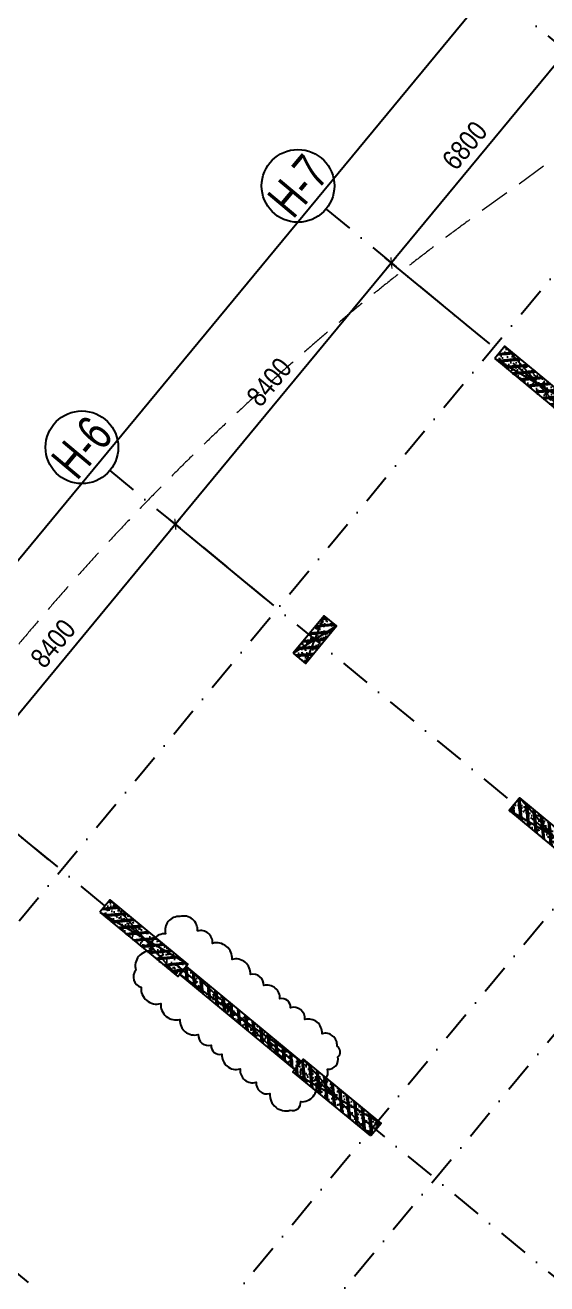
# Model space of a CAD drawing. Header units: millimetres. Extents: x -185400 to -147, y -14070 to 168686.
# Drawn here: x -103383 to -90474, y 94171 to 125354 of the extents above; entities that cross this region are included whole.
import ezdxf
from ezdxf.enums import TextEntityAlignment as Align

# ---------------------------------------------------------------- set-up
doc = ezdxf.new("R2010")
doc.units = ezdxf.units.MM
doc.header["$LTSCALE"] = 300
doc.header["$MEASUREMENT"] = 0
doc.set_wipeout_variables(frame=1)
doc.linetypes.add('DASHDOT', pattern=[1, 0.5, -0.25, 0, -0.25])
doc.linetypes.add('HIDDEN', pattern=[0.375, 0.25, -0.125])
doc.layers.add('#220929_Dieu chinh', color=4, linetype='Continuous', plot=False)
for name, color, linetype in [('KC-Betong', 6, 'Continuous'), ('KT-Kich thuoc', 9, 'Continuous'), ('KT-Luoi truc South Tower', 8, 'DASHDOT'), ('ST_MBDV Cot vach 220805$0$AUDIT_I_220805193045-1', 50, 'Continuous')]:
    doc.layers.add(name, color=color, linetype=linetype)
doc.layers.add('KT-Chi gioi XD', color=7, linetype='HIDDEN', true_color=0x0066cc)
doc.styles.add('Arial Narrow', font='ARIALN.TTF')
doc.styles.add('ST_MBDV Cot vach 220805$0$HBA-Text', font='GOTHIC.TTF')
doc.dimstyles.new('ccu12-200', dxfattribs={"dimscale": 200, "dimtxt": 2.5, "dimasz": 1, "dimexe": 1, "dimexo": 2, "dimgap": 1, "dimtad": 1, "dimdec": 0, "dimdsep": 46, "dimtxsty": 'Arial Narrow', "dimblk": 'ARCHTICK', "dimcen": -1, "dimdle": 1, "dimclrd": 256, "dimclre": 256, "dimclrt": 3, "dimadec": 0, "dimazin": 2, "dimtfac": 0.1, "dimtdec": 0, "dimtmove": 0, "dimatfit": 1, "dimldrblk": 'ARCHTICK', "dimfxl": 1, "dimtvp": 0.833333, "dimtolj": 1, "dimtzin": 12, "dimarcsym": 0})

# ---------------------------------------------------------------- blocks, each defined once
blk = doc.blocks.new('_ARCHTICK')
at = {"color": 0, "linetype": 'ByBlock', "const_width": 0.15}
blk.add_lwpolyline([(-0.5, -0.5), (0.5, 0.5)], dxfattribs=at)
blk = doc.blocks.new('*D69')
at = {"layer": 'Defpoints', "color": 0, "transparency": 16777216}
for p in [(-87461, 122618, 0), (-94319, 119462), (-91791, 117374, 0)]:
    blk.add_point(p, dxfattribs=at)
at = {"layer": 'KT-Kich thuoc', "lineweight": -2, "transparency": 16777216}
for p, q in [((-89861, 124859), (-94446, 119308)), ((-87769, 122872), (-90143, 124832)), ((-92099, 117629), (-94473, 119589))]:
    blk.add_line(p, q, dxfattribs=at)
at = {"layer": 'KT-Kich thuoc', "lineweight": -2, "transparency": 16777216, "xscale": 200, "yscale": 200, "zscale": 200}
for p, rotation in [((-89989, 124705), 50.44882678931273), ((-94319, 119462), 230.4488267893127)]:
    blk.add_blockref('_ARCHTICK', p, dxfattribs=dict(at, rotation=rotation))
at = {"layer": 'KT-Kich thuoc', "color": 3, "transparency": 16777216, "insert": (-92505, 122373), "char_height": 500, "attachment_point": 5, "rotation": 50.4488, "style": 'Arial Narrow'}
blk.add_mtext('\\A1;6800', dxfattribs=at)
blk = doc.blocks.new('*D70')
at = {"layer": 'Defpoints', "color": 0, "transparency": 16777216}
for p in [(-97140, 110898, 0), (-105016, 106508), (-102492, 104424, 0)]:
    blk.add_point(p, dxfattribs=at)
at = {"layer": 'KT-Kich thuoc', "lineweight": -2, "transparency": 16777216}
for p, q in [((-99540, 113139), (-105144, 106354)), ((-97448, 111152), (-99822, 113112)), ((-102801, 104678), (-105170, 106635))]:
    blk.add_line(p, q, dxfattribs=at)
at = {"layer": 'KT-Kich thuoc', "lineweight": -2, "transparency": 16777216, "xscale": 200, "yscale": 200, "zscale": 200}
for p, rotation in [((-99667, 112985), 50.44882678931273), ((-105016, 106508), 230.4488267893127)]:
    blk.add_blockref('_ARCHTICK', p, dxfattribs=dict(at, rotation=rotation))
at = {"layer": 'KT-Kich thuoc', "color": 3, "transparency": 16777216, "insert": (-102693, 110036), "char_height": 500, "attachment_point": 5, "rotation": 50.4488, "style": 'Arial Narrow'}
blk.add_mtext('\\A1;8400', dxfattribs=at)
blk = doc.blocks.new('*D71')
at = {"layer": 'Defpoints', "color": 0, "transparency": 16777216}
for p in [(-102489, 104421, 0), (-110365, 100031), (-107841, 97947, 0)]:
    blk.add_point(p, dxfattribs=at)
at = {"layer": 'KT-Kich thuoc', "lineweight": -2, "transparency": 16777216}
for p, q in [((-104889, 106662), (-110492, 99877)), ((-102797, 104675), (-105170, 106635)), ((-108149, 98201), (-110519, 100159))]:
    blk.add_line(p, q, dxfattribs=at)
at = {"layer": 'KT-Kich thuoc', "lineweight": -2, "transparency": 16777216, "xscale": 200, "yscale": 200, "zscale": 200}
for p, rotation in [((-105016, 106508), 50.44882678931273), ((-110365, 100031), 230.4488267893127)]:
    blk.add_blockref('_ARCHTICK', p, dxfattribs=dict(at, rotation=rotation))
at = {"layer": 'KT-Kich thuoc', "color": 3, "transparency": 16777216, "insert": (-108042, 103560), "char_height": 500, "attachment_point": 5, "rotation": 50.4488, "style": 'Arial Narrow'}
blk.add_mtext('\\A1;8400', dxfattribs=at)
blk = doc.blocks.new('*D66')
at = {"layer": 'Defpoints', "color": 0, "transparency": 16777216}
for p in [(-91791, 117374, 0), (-99667, 112985), (-97143, 110900, 0)]:
    blk.add_point(p, dxfattribs=at)
at = {"layer": 'KT-Kich thuoc', "lineweight": -2, "transparency": 16777216}
for p, q in [((-94191, 119616), (-99795, 112831)), ((-92099, 117629), (-94473, 119589)), ((-97452, 111155), (-99822, 113112))]:
    blk.add_line(p, q, dxfattribs=at)
at = {"layer": 'KT-Kich thuoc', "lineweight": -2, "transparency": 16777216, "xscale": 200, "yscale": 200, "zscale": 200}
for p, rotation in [((-94319, 119462), 50.44882678931273), ((-99667, 112985), 230.4488267893127)]:
    blk.add_blockref('_ARCHTICK', p, dxfattribs=dict(at, rotation=rotation))
at = {"layer": 'KT-Kich thuoc', "color": 3, "transparency": 16777216, "insert": (-97344, 116513), "char_height": 500, "attachment_point": 5, "rotation": 50.4488, "style": 'Arial Narrow'}
blk.add_mtext('\\A1;8400', dxfattribs=at)
blk = doc.blocks.new('*U18')
h = blk.add_hatch()
h.set_pattern_fill('VATLIEU04', color=250, scale=40, style=0, pattern_type=2)
h.set_pattern_definition([(50, (1550, 450), (286.904, -25.1), [30, -330]), (355, (1550, 450), (-55.5, 300.877), [24, -264]), (100.451, (1573.9, 447.9), (231.404, 275.776), [25.496, -280.457]), (46.184, (1550, 530), (426.896, -66.21), [45, -495]), (96.636, (1585.57, 524.5), (373.865, 389.65), [38.244, -420.685]), (351.184, (1550, 530), (373.865, 389.65), [36, -396]), (21, (1590, 510), (238.763, -161.048), [30, -330]), (326, (1590, 510), (97.326, 290.06), [24, -264]), (71.451, (1609.9, 496.58), (336.09, 129.012), [25.496, -280.457]), (37.5, (1550, 450), (4.864, 133.1575), [0, -260.8, 0, -268, 0, -265]), (7.5, (1550, 450), (105.228, 157.765), [0, -152.8, 0, -254.8, 0, -101]), (327.5, (1460.8, 450), (213.529, -9.022), [0, -100, 0, -312, 0, -414]), (317.5, (1420.8, 450), (233.274, 40.042), [0, -130, 0, -207.2, 0, -294]), (45, (1550, 450), (-120.208, 120.208), []), (45, (1550, 499), (-120.208, 120.208), [])])
h.paths.add_polyline_path([(-475, -475), (2025, -475), (2025, -75), (-475, -75)])
at = {"color": 6, "ltscale": 0.25}
blk.add_lwpolyline([(-475, -475), (2025, -475), (2025, -75), (-475, -75)], close=True, dxfattribs=at)
at = {"layer": 'Defpoints', "linetype": 'ByBlock', "ltscale": 30}
for p, q in [((2025, -475), (-475, -75)), ((-475, -475), (2025, -75))]:
    blk.add_line(p, q, dxfattribs=at)
blk = doc.blocks.new('*U45')
h = blk.add_hatch()
h.set_pattern_fill('VATLIEU04', color=250, scale=40, style=0, pattern_type=2)
h.set_pattern_definition([(50, (-550.3, 1250), (286.904, -25.1), [30, -330]), (355, (-550.3, 1250), (-55.5, 300.877), [24, -264]), (100.451, (-526.4, 1247.9), (231.404, 275.776), [25.496, -280.457]), (46.184, (-550.3, 1330), (426.896, -66.21), [45, -495]), (96.636, (-514.73, 1324.5), (373.865, 389.65), [38.24, -420.685]), (351.184, (-550.3, 1330), (373.86, 389.65), [36, -396]), (21, (-510.3, 1310), (238.763, -161.048), [30, -330]), (326, (-510.3, 1310), (97.326, 290.06), [24, -264]), (71.451, (-490.4, 1296.58), (336.09, 129.012), [25.496, -280.457]), (37.5, (-550.31, 1250), (4.864, 133.1575), [0, -260.8, 0, -268, 0, -265]), (7.5, (-550.31, 1250), (105.228, 157.765), [0, -152.8, 0, -254.8, 0, -101]), (327.5, (-639.51, 1250), (213.529, -9.022), [0, -100, 0, -312, 0, -414]), (317.5, (-679.5, 1250), (233.274, 40.042), [0, -130, 0, -207.2, 0, -294]), (45, (-550.31, 1250), (-120.208, 120.208), []), (45, (-550.31, 1299), (-120.208, 120.208), [])])
h.paths.add_polyline_path([(-475, -475), (-75, -475), (-75, 725), (-475, 725)])
at = {"color": 6, "ltscale": 0.25}
blk.add_lwpolyline([(-475, -475), (-75, -475), (-75, 725), (-475, 725)], close=True, dxfattribs=at)
at = {"layer": 'Defpoints', "linetype": 'ByBlock', "ltscale": 30}
for p, q in [((-75, -475), (-475, 725)), ((-475, -475), (-75, 725))]:
    blk.add_line(p, q, dxfattribs=at)
blk = doc.blocks.new('A$C757F5D6E')
at = {"layer": 'KC-Betong', "linetype": 'ByBlock', "rotation": 320.4488257820466}
for name, p in [('*U18', (-91095, 117157)), ('*U45', (-96082, 109862)), ('*U18', (-100868, 103439))]:
    blk.add_blockref(name, p, dxfattribs=at)
at = {"layer": 'KC-Betong', "linetype": 'ByBlock', "xscale": -1, "rotation": 320.4488276923595}
for p in [(-89543, 104981), (-94892, 98504)]:
    blk.add_blockref('*U18', p, dxfattribs=at)
blk = doc.blocks.new('ST_MBDV Cot vach 220805$0$GRID-SYM-flat-103')
at = {"layer": 'ST_MBDV Cot vach 220805$0$AUDIT_I_220805193045-1'}
blk.add_circle((0, 0, 0), 900, dxfattribs=at)
at = {"layer": 'ST_MBDV Cot vach 220805$0$AUDIT_I_220805193045-1', "style": 'ST_MBDV Cot vach 220805$0$HBA-Text'}
blk.add_attdef('GRID', text='', height=900, rotation=19.0471, dxfattribs=at).set_placement((0, 0, 0), align=Align.MIDDLE_CENTER)
blk = doc.blocks.new('*D57')
at = {"layer": 'Defpoints', "color": 0, "transparency": 16777216}
for p in [(-85499, 133966), (-81097, 130331), (-123887, 78516, 0)]:
    blk.add_point(p, dxfattribs=at)
at = {"layer": 'KT-Kich thuoc', "lineweight": -2, "transparency": 16777216}
for p, q in [((-128417, 81997), (-85371, 134121)), ((-81405, 130586), (-85653, 134094)), ((-124196, 78771), (-128444, 82279))]:
    blk.add_line(p, q, dxfattribs=at)
at = {"layer": 'KT-Kich thuoc', "lineweight": -2, "transparency": 16777216, "xscale": 200, "yscale": 200, "zscale": 200}
for p, rotation in [((-85499, 133966), 50.44882697620305), ((-128289, 82151), 230.4488269762031)]:
    blk.add_blockref('_ARCHTICK', p, dxfattribs=dict(at, rotation=rotation))
at = {"layer": 'KT-Kich thuoc', "color": 3, "transparency": 16777216, "insert": (-105576, 110369), "char_height": 500, "attachment_point": 5, "rotation": 50.4488, "style": 'Arial Narrow'}
blk.add_mtext('\\A1;67200', dxfattribs=at)
blk = doc.blocks.new('*U143')
h = blk.add_hatch()
h.set_pattern_fill('VATLIEU04', color=250, scale=40, style=0, pattern_type=2)
h.set_pattern_definition([(50, (2750, 300), (286.904, -25.101), [30, -330]), (355, (2750, 300), (-55.5, 300.877), [24, -264]), (100.451, (2773.9, 297.9), (231.404, 275.776), [25.496, -280.457]), (46.184, (2750, 380), (426.896, -66.208), [45, -495]), (96.636, (2785.57, 374.5), (373.865, 389.647), [38.244, -420.685]), (351.184, (2750, 380), (373.865, 389.65), [36, -396]), (21, (2790, 360), (238.763, -161.048), [30, -330]), (326, (2790, 360), (97.326, 290.06), [24, -264]), (71.451, (2809.9, 346.58), (336.09, 129.012), [25.496, -280.457]), (37.5, (2750, 300), (4.864, 133.1575), [0, -260.8, 0, -268, 0, -265]), (7.5, (2750, 300), (105.228, 157.7647), [0, -152.8, 0, -254.8, 0, -101]), (327.5, (2660.8, 300), (213.529, -9.022), [0, -100, 0, -312, 0, -414]), (317.5, (2620.8, 300), (233.274, 40.042), [0, -130, 0, -207.2, 0, -294]), (45, (2750, 300), (-120.208, 120.208), []), (45, (2750, 349), (-120.208, 120.208), [])])
h.paths.add_polyline_path([(-475, -475), (3225, -475), (3225, -225), (-475, -225)])
at = {"color": 6, "ltscale": 0.25}
blk.add_lwpolyline([(-475, -475), (3225, -475), (3225, -225), (-475, -225)], close=True, dxfattribs=at)
at = {"layer": 'Defpoints', "linetype": 'ByBlock', "ltscale": 30}
for p, q in [((3225, -475), (-475, -225)), ((-475, -475), (3225, -225))]:
    blk.add_line(p, q, dxfattribs=at)

msp = doc.modelspace()

# ---------------------------------------------------------------- linework, layer by layer
at = {"layer": 'KT-Luoi truc South Tower', "ltscale": 5}
for p, q in [((-91607.7, 126042.2), (-67870, 106438.6)), ((-95937.8, 120799), (-63888.7, 94331.6))]:
    msp.add_line(p, q, dxfattribs=at)

# ---------------------------------------------------------------- block references
at = {"layer": 'KT-Kich thuoc'}
ref = msp.add_blockref('ST_MBDV Cot vach 220805$0$GRID-SYM-flat-103', (-96631.7, 121372.1, 0), dxfattribs=at)
ref.add_attrib('GRID', 'H-7', dxfattribs={"layer": 'ST_MBDV Cot vach 220805$0$AUDIT_I_220805193045-1', "height": 900, "rotation": 50, "style": 'ST_MBDV Cot vach 220805$0$HBA-Text', "width": 0.75}).set_placement((-96631.7, 121372.1, 0), align=Align.MIDDLE_CENTER)
ref = msp.add_blockref('ST_MBDV Cot vach 220805$0$GRID-SYM-flat-103', (-101980.6, 114895.2, 0), dxfattribs=at)
ref.add_attrib('GRID', 'H-6', dxfattribs={"layer": 'ST_MBDV Cot vach 220805$0$AUDIT_I_220805193045-1', "height": 900, "rotation": 50, "style": 'ST_MBDV Cot vach 220805$0$HBA-Text', "width": 0.75}).set_placement((-101980.6, 114895.2, 0), align=Align.MIDDLE_CENTER)

# ---------------------------------------------------------------- dimensions: what is measured, and where the dimension line sits
for base, p1, p2, picture, middle in [((-94318.5, 119461.8), (-87460.9, 122617.6, 0), (-91791, 117374.4, 0), '*D69', (-92504.6, 122373.3)), ((-99667.4, 112984.9), (-91791, 117374.4, 0), (-97143.3, 110900.4, 0), '*D66', (-97344, 116513.3)), ((-105016.2, 106508.1), (-97139.8, 110897.5, 0), (-102492.1, 104423.5, 0), '*D70', (-102692.9, 110036.4)), ((-110365.1, 100031.2), (-102488.6, 104420.7, 0), (-107840.9, 97946.7, 0), '*D71', (-108041.7, 103559.5))]:
    dim = msp.add_linear_dim(base=base, p1=p1, p2=p2, angle=50.44883, dimstyle='ccu12-200', dxfattribs=at)
    dim.commit()
    dim.dimension.update_dxf_attribs({"geometry": picture, "text_midpoint": middle})

# ---------------------------------------------------------------- wipeouts: each hides what was drawn before it
msp.add_wipeout([(-96708.2, 99484.9), (-99561.1, 101840.9), (-99401.9, 102033.7), (-96549, 99677.6)]).dxf.layer = 'KC-Betong'

# ---------------------------------------------------------------- next in the draw order: linework, layer by layer
at = {"layer": '#220929_Dieu chinh', "color": 4, "elevation": 0}
msp.add_lwpolyline([(-99552.5, 103271, 0.5205671), (-99906.8, 102841.9, 0.5205671), (-100260.3, 102413.9, 0.5205671), (-100647.3, 101945.3, 0.5205671), (-100515.7, 101518.2, 0.5205671), (-100027.9, 101115.3, 0.5205671), (-99552.6, 100722.8, 0.5205671), (-99099.1, 100348.3, 0.5205671), (-98779.2, 100084.1, 0.5205671), (-98513.1, 99864.3, 0.5205671), (-98065.2, 99494.5, 0.5205671), (-97666.1, 99164.9, 0.5205671), (-97326.9, 98884.8, 0.5205671), (-96825.7, 98470.9, 0.5205671), (-96564, 98684.5, 0.5205671), (-96183.2, 99145.5, 0.5205671), (-95900.2, 99488.2, 0.5205671), (-95646.8, 99795, 0.5205671), (-95663.8, 100059.6, 0.5205671), (-96037, 100367.7, 0.5205671), (-96461.5, 100718.3, 0.5205671), (-96818, 101012.7, 0.5205671), (-97080.8, 101229.7, 0.5205671), (-97479.6, 101559.1, 0.5205671), (-97808.6, 101830.8, 0.5205671), (-98264.5, 102207.3, 0.5205671), (-98747.2, 102605.9, 0.5205671), (-99118.7, 102912.7, 0.5205671)], format="xyb", close=True, dxfattribs=at)
at = {"layer": 'KT-Chi gioi XD', "lineweight": 13, "ltscale": 10, "elevation": 0, "flags": 128}
msp.add_lwpolyline([(-29078.1, 143772.1), (-33774.2, 161645), (-36124.3, 162456.9), (-45058.2, 155685.5), (-68562, 137753.5), (-92229.5, 120645.5, 0.684877), (-61797, 6849.6), (-41426.4, 4693.7), (-2997.3, 5908.3), (-146.9, 9554.9)], format="xyb", close=True, dxfattribs=at)
at = {"layer": 'KT-Luoi truc South Tower', "ltscale": 5}
for p, q in [((-129319.6, 71931.2), (-78164.4, 133874.7)), ((-101286.6, 114322.1), (-77548.8, 94718.6)), ((-121609.1, 65563.6), (-82540.3, 112871.6)), ((-120067, 64290), (-80998.2, 111598.1)), ((-106635.5, 107845.3), (-82897.7, 88241.7)), ((-111984.3, 101368.4), (-88246.5, 81764.8))]:
    msp.add_line(p, q, dxfattribs=at)

# ---------------------------------------------------------------- next in the draw order: block references
at = {"layer": 'KC-Betong', "linetype": 'ByBlock', "xscale": -1, "rotation": 320.4488276923595}
msp.add_blockref('*U143', (-96772, 100153.6), dxfattribs=at)
at = {"layer": 'KT-Kich thuoc'}
msp.add_blockref('A$C757F5D6E', (0, 0), dxfattribs=at)

# ---------------------------------------------------------------- next in the draw order: dimensions: what is measured, and where the dimension line sits
dim = msp.add_linear_dim(base=(-85498.7, 133966.3), p1=(-123887.5, 78516, 0), p2=(-81096.7, 130331), angle=50.44883, dimstyle='ccu12-200', dxfattribs=at)
dim.commit()
dim.dimension.update_dxf_attribs({"geometry": '*D57', "text_midpoint": (-105225.4, 110079.4), "dimtype": 161})

doc.saveas('drawing.dxf')
